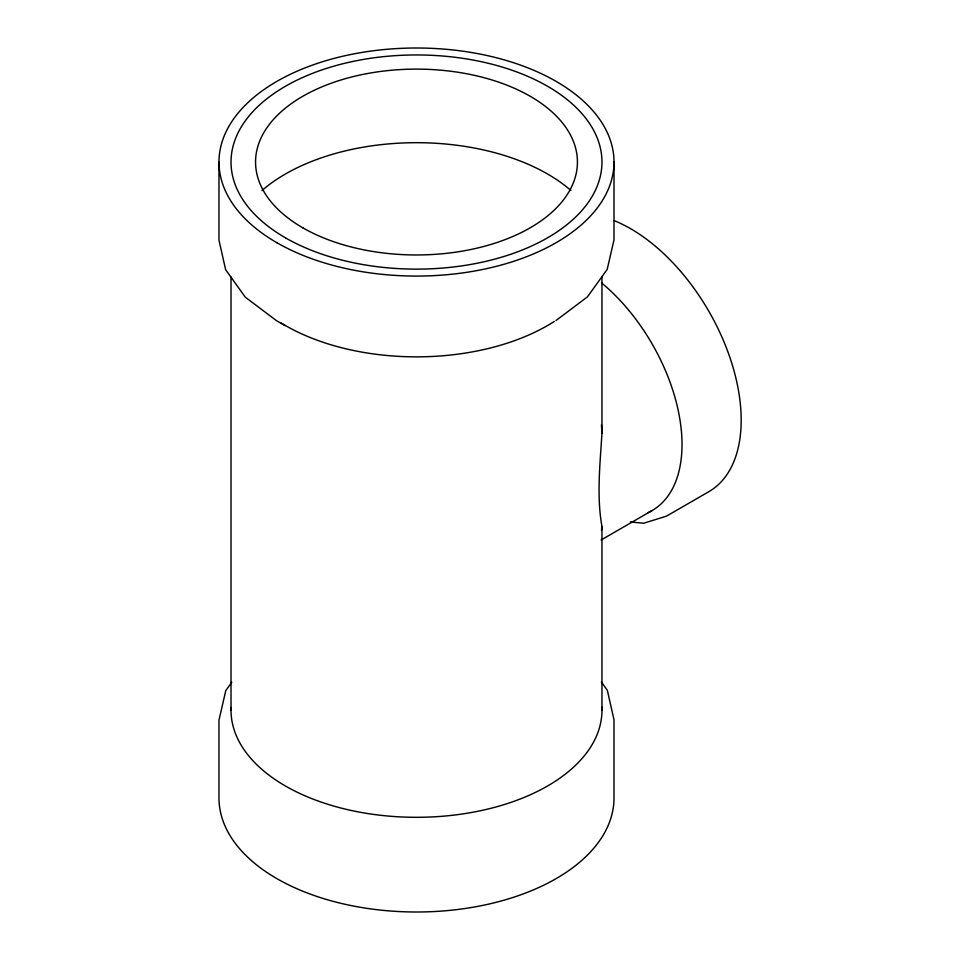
<?xml version="1.0" encoding="UTF-8"?>
<svg xmlns="http://www.w3.org/2000/svg" width="960" height="960" viewBox="0 0 960 960"><rect width="100%" height="100%" fill="white"/><g stroke="black" fill="none" stroke-linecap="round" stroke-linejoin="round"><path stroke-width="1.44" d="M601.956 276.468L601.956 433.14C600.132 464.136 596.472 495.792 601.956 526.548L601.956 710.076M601.452 530.436L601.956 526.548M231.804 682.236L225.78 690.6L218.976 720.12L218.976 798.108A197.52 114.036 0 0 0 416.736 912A197.52 114.036 0 0 0 614.004 797.82L614.004 719.832L607.344 690.324L601.356 681.948M555.96 320.544L587.4 296.904L607.2 269.4L614.004 239.88L614.004 161.892M601.044 540.024L652.032 510.588M630.324 521.952L643.644 523.248L666.504 516.132L708.708 491.76A156.3 90.24 60 0 0 729.36 355.908A156.3 90.24 60 0 0 614.22 220.656M285.144 325.608L276.624 320.772L245.292 297.168L225.624 269.676L218.976 240.168L218.976 162.18M601.452 424.764L601.956 433.14M231.012 276.924L231.012 710.388M601.656 282.996A144.252 83.292 60 0 1 678.612 412.356A144.252 83.292 60 0 1 648.168 512.58M554.304 321.432A185.472 107.088 0 0 1 281.328 323.1M261.912 190.596A185.472 107.088 0 0 1 570.948 190.488M601.884 707.148A185.472 107.088 0 0 1 416.76 817.308A185.472 107.088 0 0 1 231.072 707.46M285.504 237.852A185.472 107.088 0 0 0 595.704 189.624A185.472 107.088 0 0 0 368.256 58.632A185.472 107.088 0 0 0 285.504 237.852M302.82 227.82A160.944 92.928 0 0 0 572.004 185.976A160.944 92.928 0 0 0 374.628 72.312A160.944 92.928 0 0 0 302.82 227.82M276.972 242.76A197.52 114.036 0 0 0 607.332 191.424A197.52 114.036 0 0 0 365.148 51.924A197.52 114.036 0 0 0 276.972 242.76"/></g></svg>
